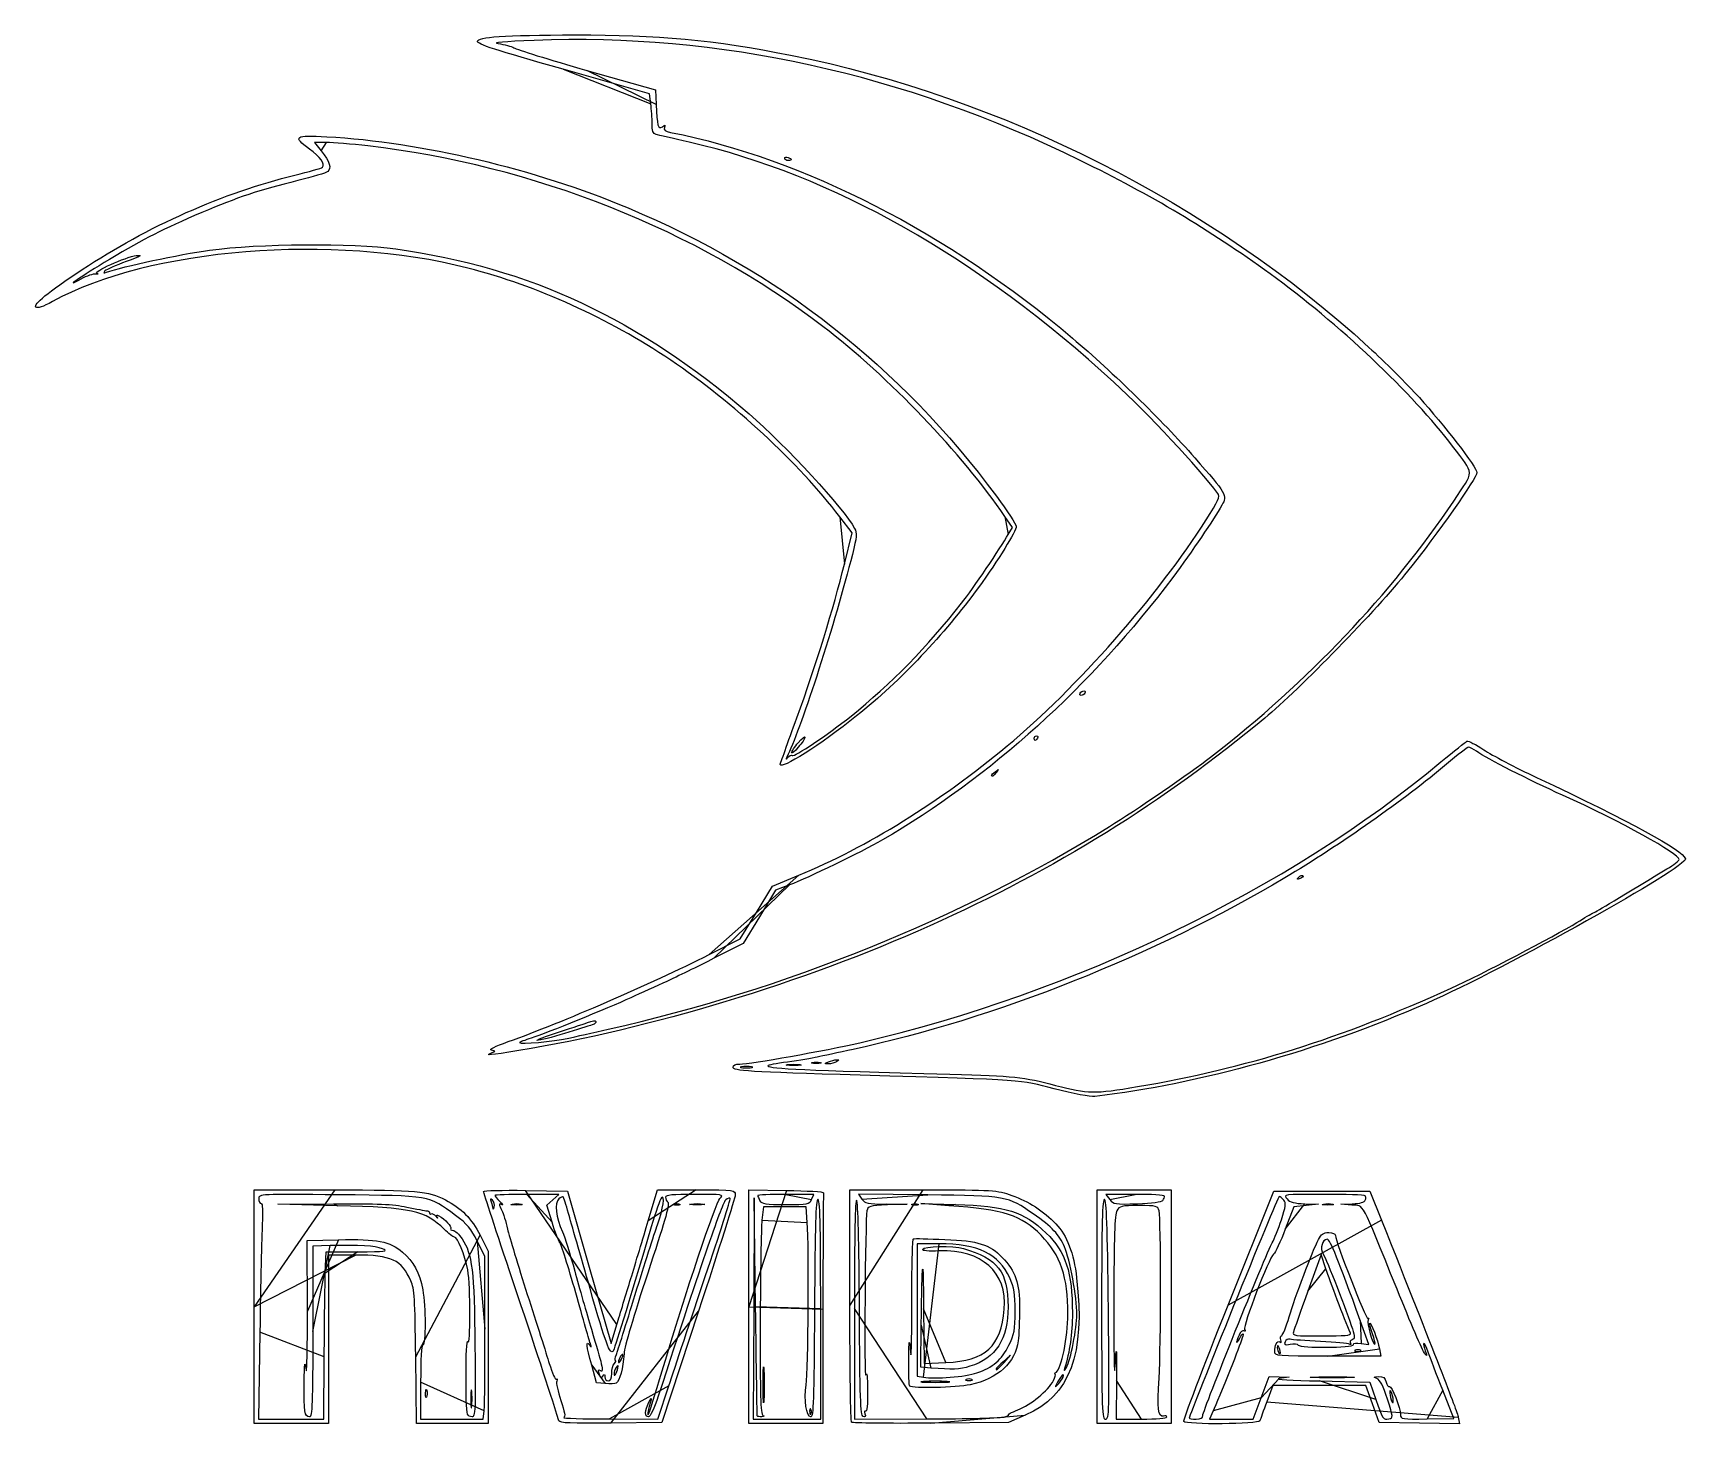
# Model space of a CAD drawing. Extents: x 293 to 1029, y 81 to 701.
import ezdxf

# ---------------------------------------------------------------- set-up
doc = ezdxf.new("R2010")
doc.units = 0
doc.layers.get('0').update_dxf_attribs({"linetype": 'CONTINUOUS'})

msp = doc.modelspace()

# ---------------------------------------------------------------- linework, layer by layer
at = {"color": 7}
for points in [[(567.946544, 669.022352), (567.333264, 673.497072), (528.927904, 684.411952)], [(539.570944, 683.941472), (570.059904, 675.238592), (570.315664, 668.782752)], [(423.725904, 651.817768), (418.391824, 651.826808), (421.342384, 648.076808)], [(627.559904, 644.795456), (627.559904, 644.795456)], [(654.125504, 464.261824), (657.553744, 478.196808), (652.138304, 485.267176)], [(727.047904, 477.4458), (728.836304, 480.56476), (725.529584, 485.4458)], [(759.059904, 406.82684), (759.059904, 406.82684)], [(738.559904, 386.82684), (738.559904, 386.82684)], [(630.641184, 380.32684), (630.641184, 380.32684)], [(630.916944, 379.136456), (630.916944, 379.136488)], [(625.559904, 375.158864), (625.559904, 375.158864)], [(719.559904, 370.2044), (719.559904, 370.2044)], [(593.930464, 290.488896), (607.800944, 297.46128), (614.930464, 309.224136), (622.059904, 320.986984), (633.860704, 325.845896)], [(856.29328, 324.950928), (856.29328, 324.950928)], [(629.666064, 321.51964), (623.517824, 319.208304), (616.288864, 307.341768), (609.059904, 295.475224), (596.059904, 288.863776)], [(525.059904, 255.343264), (525.059904, 255.343264)], [(530.733664, 253.182024), (530.733664, 253.182024)], [(497.059904, 246.762328), (497.059904, 246.762328)], [(612.809904, 240.532568), (612.809904, 240.532568)], [(628.809904, 241.543088), (628.809904, 241.543088)], [(639.809904, 242.516168), (639.809904, 242.516168)], [(647.059904, 242.82684), (647.059904, 242.82684)], [(747.465744, 230.76596), (747.465744, 230.76596)], [(784.559904, 231.76664), (784.559904, 231.76664)], [(391.559904, 133.82684), (391.559904, 185.82684), (427.309904, 185.81492)], [(512.220304, 185.598904), (530.880624, 185.32684), (540.601904, 151.387168), (550.323184, 117.447488), (552.869264, 125.887168)], [(566.820864, 172.07684), (570.893344, 185.82684), (588.226624, 185.82684)], [(611.559904, 133.851056), (611.559904, 185.87524), (628.309904, 185.601056)], [(656.559904, 134.493544), (656.559904, 185.82688), (689.078704, 185.82688)], [(766.559904, 133.82688), (766.559904, 185.82688), (783.059904, 185.82688), (799.559904, 185.82688), (799.559904, 133.82688), (799.559904, 81.826864), (783.059904, 81.826864), (766.559904, 81.826864), (766.559904, 133.82688), (766.559904, 133.82688)], [(824.84728, 134.5174), (845.1792, 185.32688), (866.56504, 185.32688), (887.9508, 185.32688), (893.11904, 172.32688)], [(428.559744, 178.785376), (402.059744, 179.454328), (426.851904, 179.640584)], [(497.506464, 181.183096), (497.506464, 181.183096)], [(506.321584, 179.53404), (506.321584, 179.534096)], [(524.009024, 171.390768), (521.658864, 179.007896), (524.359424, 181.385768), (527.059904, 183.76364), (512.809904, 183.79524)], [(578.309904, 179.489136), (578.309904, 179.489136)], [(585.809904, 179.543136), (585.809904, 179.543136)], [(614.590304, 133.82688), (613.980304, 182.32688), (613.770144, 133.07688), (613.559904, 83.826864), (628.559904, 83.826864), (643.559904, 83.826864), (643.559904, 132.910208), (643.559904, 132.910208)], [(637.584864, 171.32688), (637.059904, 178.32688), (627.559904, 178.32688), (618.059904, 178.32688), (617.418464, 172.32688)], [(639.492864, 181.57688), (640.517024, 183.82688), (628.038464, 183.82688)], [(639.492864, 181.57688), (639.492864, 181.57688)], [(691.199184, 183.603296), (660.338384, 183.981168), (661.887344, 181.769768)], [(672.748064, 179.508504), (682.059904, 179.458584), (673.319584, 179.105304)], [(684.309904, 179.48916), (684.309904, 179.48916)], [(700.559904, 178.802864), (688.059904, 179.706344), (703.559904, 179.285728)], [(783.513184, 183.82688), (770.466544, 183.82688), (772.161744, 181.57688)], [(795.794624, 181.174496), (795.794624, 181.174496)], [(858.96456, 179.66388), (865.0596, 179.500888), (859.58256, 178.91388), (854.10552, 178.32688), (850.28392, 168.32688)], [(867.32152, 179.53408), (867.32152, 179.534136)], [(879.84744, 179.090304), (875.05992, 179.466376), (880.20288, 179.646624)], [(415.171904, 131.82684), (415.069744, 163.32684), (429.064784, 163.642456)], [(491.999424, 165.675032), (495.559904, 158.55808), (495.559904, 120.192432), (495.559904, 81.826808), (479.638144, 81.826808), (463.716304, 81.826808), (463.370784, 111.576792)], [(494.177984, 123.846288), (494.059904, 156.365736), (490.758464, 163.073448)], [(436.599744, 156.826824), (424.559904, 156.826824), (424.559904, 119.326824), (424.559904, 81.826808), (408.059904, 81.826808), (391.559904, 81.826808), (391.559904, 133.826824), (391.559904, 133.82684)], [(425.309904, 161.033168), (417.559904, 160.82684), (417.559904, 122.82684)], [(423.151264, 148.82684), (423.486944, 158.32684), (437.602064, 158.32684)], [(696.244304, 161.82688), (686.559904, 161.82688), (686.559904, 132.393296), (686.559904, 102.95972), (689.309904, 102.47792)], [(868.37776, 150.663016), (866.3076, 157.071048), (860.36184, 140.69896)], [(644.559904, 132.82688), (644.559904, 81.826864), (628.059904, 81.826864), (611.559904, 81.826864), (611.559904, 133.851056), (611.559904, 133.851056)], [(658.559904, 133.026856), (658.559904, 83.82684), (690.809904, 83.92652)], [(689.364064, 132.960568), (689.559904, 108.594264), (699.309904, 109.019896)], [(589.177904, 131.82684), (572.844304, 82.326824), (550.177984, 82.058024)], [(692.559904, 106.55048), (688.059904, 106.913568), (688.322144, 125.620224)], [(771.559904, 132.4936), (771.559904, 132.4936)], [(884.01896, 117.52724), (887.478, 116.965904), (883.64312, 127.6464)], [(394.040304, 122.57684), (393.486224, 83.826824), (408.023104, 83.826824), (422.559904, 83.826824), (422.687744, 111.57684), (422.687744, 111.57684)], [(879.24168, 122.07688), (879.24168, 122.07688)], [(555.529264, 112.32688), (555.529264, 112.32688)], [(725.122784, 109.07688), (728.059904, 112.32688), (724.809904, 109.389784)], [(845.55992, 113.745088), (845.55992, 113.745088)], [(847.83928, 114.866536), (847.83928, 114.866536)], [(892.16576, 115.07688), (892.80992, 111.82688), (869.18488, 111.82688)], [(880.55992, 116.95772), (880.55992, 116.95772)], [(883.80992, 114.48916), (883.80992, 114.48916)], [(547.737104, 99.638544), (543.822944, 100.011816), (541.691424, 107.789616)], [(550.559904, 104.12688), (550.559904, 104.12688)], [(553.474304, 107.32688), (553.474304, 107.32688)], [(692.559904, 106.55048), (692.559904, 106.55048)], [(713.048704, 104.3746), (713.048704, 104.3746)], [(725.122784, 109.07688), (725.122784, 109.07688)], [(751.544624, 103.187656), (751.544624, 103.187656)], [(465.559904, 100.32684), (465.559904, 83.826824), (479.450464, 83.826824), (493.341104, 83.826824), (493.818544, 87.57684)], [(488.283264, 96.07684), (488.283264, 96.07684)], [(549.571664, 83.905784), (571.083424, 83.826584), (575.958224, 98.576568), (575.958224, 98.57684)], [(617.951584, 99.32688), (617.948464, 99.32688)], [(683.226544, 98.493544), (683.226544, 98.493544)], [(699.809904, 100.56412), (699.809904, 100.56412)], [(710.809904, 101.48916), (710.809904, 101.48916)], [(775.156304, 101.075896), (775.059744, 83.824944), (786.309744, 83.824944)], [(839.55992, 93.32688), (843.05992, 102.821376), (847.55992, 102.649416), (852.05992, 102.477464), (847.55992, 101.902168)], [(927.22312, 84.760544), (927.81936, 81.779664), (909.9496, 82.053264), (892.07984, 82.326864), (889.11688, 90.57688), (886.154, 98.82688), (865.44432, 98.82688), (844.7348, 98.82688), (842.06136, 91.57688)], [(863.35736, 102.571528), (863.35736, 102.571624)], [(865.48216, 100.82688), (887.90448, 100.32688), (890.6132, 92.529176)], [(913.43504, 83.891024), (925.31016, 84.033504), (920.35528, 96.6802)], [(467.755024, 95.32684), (467.754864, 95.32684)], [(818.20656, 87.57688), (816.53272, 83.826864), (826.29616, 83.826864), (836.0596, 83.826864), (839.5596, 93.321376), (839.55992, 93.32688)], [(897.98848, 94.255448), (897.98848, 94.255448)], [(486.346384, 86.076824), (486.346544, 86.076824)], [(527.110944, 83.058024), (527.110944, 83.058024)], [(639.243264, 88.014376), (639.243024, 88.014376)], [(657.284464, 82.435664), (657.284464, 82.435664)], [(734.605664, 85.585184), (727.059904, 82.326864), (692.534464, 82.019024)], [(725.559904, 84.82684), (725.559904, 84.826864)], [(797.559744, 84.794544), (797.559904, 84.795504)], [(805.09664, 82.767424), (805.09664, 82.767424)], [(813.55992, 85.504144), (813.55992, 85.504144)]]:
    msp.add_lwpolyline(points, close=True, dxfattribs=at)
for points in [[(490.801344, 696.826832), (491.187024, 698.902752), (501.809184, 699.605872), (534.559904, 699.723552)], [(759.059904, 643.868504), (680.363904, 682.491152), (598.313744, 700.518432), (516.059904, 697.258032)], [(534.559904, 699.723552), (570.771584, 699.853632), (596.306944, 697.453312), (630.059904, 690.746592)], [(528.927904, 684.411952), (499.056944, 692.901312), (490.584544, 695.660192), (490.801344, 696.826832)], [(516.059904, 697.258032), (502.836144, 696.733872), (496.911424, 696.208032), (500.059904, 695.837872)], [(500.059904, 695.837872), (502.809904, 695.514672), (505.964864, 694.663792), (507.070944, 693.947232)], [(507.070944, 693.947232), (508.176944, 693.230592), (522.801984, 688.727952), (539.570944, 683.941472)], [(630.059904, 690.746592), (723.851104, 672.110272), (817.33032, 624.889128), (887.49656, 560.701944)], [(568.559904, 660.254672), (568.559904, 662.615792), (568.283904, 666.561312), (567.946544, 669.022352)], [(570.315664, 668.782752), (570.685664, 659.444192), (571.279744, 657.349392), (573.123984, 658.880032)], [(570.309904, 655.444376), (568.995344, 655.832912), (568.559904, 657.029712), (568.559904, 660.254672)], [(585.059904, 651.971888), (577.909904, 653.59728), (571.272384, 655.159896), (570.309904, 655.444376)], [(573.123984, 658.880032), (574.337344, 659.887072), (574.498224, 659.829632), (574.012224, 658.563232)], [(574.012224, 658.563232), (573.573984, 657.421232), (574.287264, 656.845152), (576.739344, 656.360672)], [(576.739344, 656.360672), (635.934224, 644.66536), (700.687184, 611.525376), (755.548704, 564.84768)], [(416.056784, 648.93648), (408.444064, 654.40348), (409.618384, 655.236424), (423.809904, 654.436)], [(421.902544, 640.85212), (423.292224, 642.105536), (420.833104, 645.506336), (416.056784, 648.93648)], [(421.342384, 648.076808), (425.127584, 643.26588), (426.009344, 640.444736), (424.197744, 638.941216)], [(442.059904, 650.300688), (434.909904, 651.130088), (426.659584, 651.812768), (423.725904, 651.817768)], [(423.809904, 654.436), (466.115664, 652.049864), (516.309664, 640.173), (557.935904, 622.699208)], [(644.559904, 569.961536), (588.256944, 613.002088), (515.805664, 641.74616), (442.059904, 650.300688)], [(774.059904, 545.132528), (713.558464, 600.801896), (648.584144, 637.53108), (585.059904, 651.971888)], [(409.559904, 637.30828), (415.884864, 638.839384), (421.439104, 640.43412), (421.902544, 640.85212)], [(627.559904, 644.795456), (627.559904, 645.328184), (628.234864, 645.505048), (629.059904, 645.188464)], [(629.059904, 643.82684), (628.234864, 643.82684), (627.559904, 644.26272), (627.559904, 644.795456)], [(629.059904, 645.188464), (629.884864, 644.87188), (630.559904, 644.436008), (630.559904, 644.219848)], [(630.559904, 644.219848), (630.559904, 644.003696), (629.884864, 643.82684), (629.059904, 643.82684)], [(843.55992, 593.364456), (815.78464, 613.38364), (791.038384, 628.174024), (759.059904, 643.868504)], [(315.000952, 595.338008), (343.679584, 614.401224), (378.168784, 629.709336), (409.559904, 637.30828)], [(410.925184, 634.869408), (393.889664, 630.700208), (383.927184, 627.389216), (368.221184, 620.676896)], [(424.197744, 638.941216), (423.423744, 638.298848), (417.451104, 636.466528), (410.925184, 634.869408)], [(368.221184, 620.676896), (350.371904, 613.048608), (343.177824, 609.394088), (327.165112, 599.820904)], [(557.935904, 622.699208), (624.814304, 594.625144), (678.879664, 552.294696), (721.751424, 494.439968)], [(486.589984, 595.942864), (426.751264, 611.398384), (344.552064, 604.786984), (301.736872, 581.074856)], [(325.714552, 594.11164), (333.212144, 596.736144), (358.072304, 602.048224), (371.559904, 603.907784)], [(371.559904, 603.907784), (393.410144, 606.920344), (435.161984, 607.219528), (454.559904, 604.50256)], [(454.559904, 604.50256), (513.869824, 596.195304), (562.923104, 573.289968), (611.732864, 531.11088)], [(327.165112, 599.820904), (314.250232, 592.099784), (305.765032, 586.30312), (314.587352, 591.228416)], [(321.605432, 593.583024), (319.504952, 594.260616), (334.296384, 600.980928), (339.059904, 601.513248)], [(334.610944, 598.894576), (329.964072, 597.208456), (325.689032, 595.312208), (325.110952, 594.68068)], [(339.059904, 601.513248), (342.172304, 601.861048), (341.185024, 601.279968), (334.610944, 598.894576)], [(294.388152, 578.598624), (293.127592, 579.859184), (299.500552, 585.034616), (315.000952, 595.338008)], [(314.587352, 591.228416), (317.077432, 592.618576), (320.002392, 593.611496), (321.087352, 593.43492)], [(321.087352, 593.43492), (322.172232, 593.258328), (322.405432, 593.324984), (321.605432, 593.583024)], [(325.110952, 594.68068), (324.345912, 593.844928), (324.510152, 593.690064), (325.714552, 594.11164)], [(576.812944, 554.984416), (548.759664, 573.82828), (517.806464, 587.880088), (486.589984, 595.942864)], [(924.71024, 516.794608), (907.2792, 539.902968), (873.45752, 571.815544), (843.55992, 593.364456)], [(301.736872, 581.074856), (297.416072, 578.681896), (295.088952, 577.897768), (294.388152, 578.598624)], [(725.529584, 485.4458), (706.694464, 513.248296), (673.708144, 547.679296), (644.559904, 569.961536)], [(755.548704, 564.84768), (773.860224, 549.267744), (795.172624, 528.41796), (809.9948, 511.583376)], [(887.49656, 560.701944), (894.33568, 554.44564), (904.43248, 544.37684), (909.934, 538.32684)], [(652.138304, 485.267176), (633.619344, 509.44532), (604.539744, 536.359864), (576.812944, 554.984416)], [(820.33768, 495.731408), (811.50792, 507.368344), (789.065664, 531.3252), (774.059904, 545.132528)], [(909.934, 538.32684), (920.69872, 526.488808), (935.5516, 507.167), (935.55672, 504.99468)], [(611.732864, 531.11088), (628.019504, 517.036784), (654.030704, 488.789688), (658.646944, 480.164208)], [(925.24152, 492.32684), (934.5388, 506.140024), (934.59192, 503.694464), (924.71024, 516.794608)], [(809.9948, 511.583376), (824.0468, 495.623584), (824.53312, 494.77868), (822.10968, 490.535424)], [(935.55672, 504.99468), (935.56472, 502.7206), (917.91416, 477.591976), (904.7112, 461.074216)], [(721.751424, 494.439968), (726.596064, 487.902184), (730.559904, 481.884176), (730.559904, 481.066608)], [(815.05696, 483.897984), (820.45656, 492.414184), (821.34464, 494.404288), (820.33768, 495.731408)], [(822.10968, 490.535424), (818.30664, 483.876488), (808.81888, 469.95396), (800.17632, 458.34996)], [(816.98792, 378.32684), (860.7396, 412.233808), (897.11808, 450.543368), (925.24152, 492.32684)], [(658.646944, 480.164208), (659.798144, 478.013096), (659.663424, 476.434448), (657.651584, 468.501576)], [(730.559904, 481.066608), (730.559904, 478.93972), (722.591264, 466.059256), (713.707744, 453.82684)], [(726.559904, 383.355928), (757.216944, 408.843496), (793.877104, 450.493344), (815.05696, 483.897984)], [(706.220544, 446.82684), (711.237264, 453.2546), (723.587824, 471.411576), (727.047904, 477.4458)], [(657.651584, 468.501576), (650.100704, 438.727968), (635.085184, 392.028376), (629.095504, 379.689616)], [(632.969984, 395.914376), (641.548464, 419.558), (649.244624, 444.422136), (654.125504, 464.261824)], [(800.17632, 458.34996), (764.574064, 410.548168), (718.371184, 368.754168), (671.020704, 341.519008)], [(904.7112, 461.074216), (891.18368, 444.1504), (856.57568, 408.559344), (841.17152, 395.729696)], [(713.707744, 453.82684), (698.420864, 432.777088), (679.407744, 412.729608), (659.523824, 396.695)], [(657.059904, 396.646408), (674.589024, 410.643416), (691.266624, 427.666976), (706.220544, 446.82684)], [(759.441904, 405.82684), (758.891904, 405.82684), (758.719984, 406.27684), (759.059904, 406.82684)], [(759.059904, 406.82684), (759.399824, 407.37684), (760.127904, 407.82684), (760.677904, 407.82684)], [(761.059904, 406.82684), (760.719984, 406.27684), (759.991904, 405.82684), (759.441904, 405.82684)], [(760.677904, 407.82684), (761.227904, 407.82684), (761.399824, 407.37684), (761.059904, 406.82684)], [(659.523824, 396.695), (643.675104, 383.9144), (625.559904, 372.42776), (625.559904, 375.158864)], [(625.559904, 375.158864), (625.559904, 375.34148), (628.894464, 384.681464), (632.969984, 395.914376)], [(630.916944, 379.136488), (631.738304, 378.315104), (646.405344, 388.138744), (657.059904, 396.646408)], [(841.17152, 395.729696), (796.350464, 358.399544), (747.694224, 328.238376), (692.059904, 303.298024)], [(630.641184, 380.32684), (630.641184, 380.87684), (631.972864, 382.88484), (633.600544, 384.789064)], [(633.600544, 384.789064), (635.228224, 386.693288), (636.559904, 387.801288), (636.559904, 387.251288)], [(636.559904, 387.251288), (636.559904, 386.701288), (635.228224, 384.693288), (633.600544, 382.789064)], [(633.860704, 325.845896), (663.998864, 338.25508), (696.754944, 358.576784), (726.559904, 383.355928)], [(738.559904, 386.82684), (738.559904, 387.37684), (739.036464, 387.82684), (739.618944, 387.82684)], [(739.000864, 385.82684), (738.758304, 385.82684), (738.559904, 386.27684), (738.559904, 386.82684)], [(740.059904, 386.82684), (739.719984, 386.27684), (739.243424, 385.82684), (739.000864, 385.82684)], [(739.618944, 387.82684), (740.201344, 387.82684), (740.399824, 387.37684), (740.059904, 386.82684)], [(919.55992, 376.232984), (925.33488, 381.046488), (930.5388, 385.190344), (931.12416, 385.44156)], [(931.12416, 385.44156), (931.7096, 385.69276), (935.08456, 383.966536), (938.62416, 381.605504)], [(629.095504, 379.689616), (628.004944, 377.443016), (627.926864, 376.90252), (628.860384, 378.061264)], [(628.860384, 378.061264), (629.628864, 379.015216), (630.554304, 379.499048), (630.916944, 379.136456)], [(633.600544, 382.789064), (631.972864, 380.88484), (630.641184, 379.77684), (630.641184, 380.32684)], [(661.559904, 251.466888), (756.283664, 273.38072), (851.27632, 319.31816), (919.55992, 376.232984)], [(772.059904, 347.535624), (783.415664, 354.562864), (808.56136, 371.796344), (816.98792, 378.32684)], [(931.87672, 382.82684), (931.39576, 382.82684), (926.9652, 379.410304), (922.03104, 375.234544)], [(935.40552, 380.959568), (933.9456, 381.986568), (932.35768, 382.82684), (931.87672, 382.82684)], [(973.68152, 361.410088), (958.65384, 368.179856), (940.10472, 377.653848), (935.40552, 380.959568)], [(938.62416, 381.605504), (942.16384, 379.24448), (952.70992, 373.718496), (962.05992, 369.32556)], [(719.559904, 370.2044), (719.559904, 370.412048), (720.347424, 371.199544), (721.309904, 371.9544)], [(721.687424, 371.57684), (720.381104, 369.911088), (719.559904, 369.38136), (719.559904, 370.2044)], [(721.309904, 371.9544), (722.895984, 373.198264), (722.931344, 373.162896), (721.687424, 371.57684)], [(922.03104, 375.234544), (903.732, 359.74804), (874.48672, 339.19052), (850.05992, 324.643496)], [(962.05992, 369.32556), (1004.05344, 349.5956), (1027.06312, 337.035448), (1028.29568, 333.169784)], [(1025.55992, 332.774104), (1025.55992, 335.410168), (999.6536, 349.710016), (973.68152, 361.410088)], [(549.059904, 257.340344), (627.240784, 274.745504), (705.741824, 306.496296), (772.059904, 347.535624)], [(671.020704, 341.519008), (661.189984, 335.864536), (638.027024, 324.662776), (629.666064, 321.51964)], [(1028.29568, 333.169784), (1029.41776, 329.65064), (948.39824, 284.394208), (913.05992, 268.800608)], [(1020.09576, 328.621344), (1023.10096, 330.433328), (1025.55992, 332.302064), (1025.55992, 332.774104)], [(850.05992, 324.643496), (792.257344, 290.220048), (720.778864, 261.817904), (658.059904, 248.351816)], [(856.85304, 324.391128), (855.42784, 323.848448), (855.31296, 323.963304), (856.29328, 324.950928)], [(856.29328, 324.950928), (856.9716, 325.634344), (857.77848, 325.9416), (858.0864, 325.633704)], [(858.0864, 325.633704), (858.39424, 325.325816), (857.83928, 324.766656), (856.85304, 324.391128)], [(987.05992, 308.911456), (987.92544, 309.270984), (995.24312, 313.636864), (1020.09576, 328.621344)], [(692.059904, 303.298024), (635.508704, 277.946648), (567.579824, 257.333376), (509.196384, 247.807448)], [(924.10328, 275.582016), (937.63944, 281.740104), (969.6048, 298.449744), (980.05992, 304.832888)], [(980.05992, 304.832888), (983.35992, 306.84764), (986.50992, 308.682984), (987.05992, 308.911456)], [(504.559904, 251.779624), (528.725824, 260.4358), (567.890944, 277.399464), (593.930464, 290.488896)], [(596.059904, 288.863776), (588.909904, 285.22748), (579.459904, 280.61188), (575.059904, 278.606896)], [(575.059904, 278.606896), (570.659904, 276.601904), (563.459904, 273.314008), (559.059904, 271.300448)], [(784.559904, 231.76664), (832.74024, 239.93524), (874.72496, 253.118064), (924.10328, 275.582016)], [(559.059904, 271.300448), (548.632464, 266.528544), (521.516064, 255.538664), (514.809904, 253.366568)], [(913.05992, 268.800608), (865.42904, 247.78276), (812.06992, 232.80544), (765.559904, 227.398976)], [(525.059904, 255.343264), (531.109904, 257.292928), (537.747424, 259.51312), (539.809904, 260.277024)], [(542.309904, 259.391344), (541.622384, 259.186344), (536.784864, 257.65112), (531.559904, 255.979728)], [(539.809904, 260.277024), (541.873904, 261.04148), (543.559904, 261.2384), (543.559904, 260.715008)], [(543.559904, 260.715008), (543.559904, 260.191984), (542.997424, 259.596336), (542.309904, 259.391344)], [(497.059904, 247.967), (495.803104, 248.224488), (498.590224, 249.641296), (504.559904, 251.779624)], [(514.809904, 253.366568), (511.922384, 252.431304), (509.559904, 251.523016), (509.559904, 251.348136)], [(509.559904, 251.348136), (509.559904, 250.516376), (525.129104, 251.864848), (530.733664, 253.182024)], [(518.059904, 252.36964), (515.859904, 252.05548), (519.009904, 253.393608), (525.059904, 255.343264)], [(531.559904, 255.979728), (526.334864, 254.308336), (520.259904, 252.6838), (518.059904, 252.36964)], [(530.733664, 253.182024), (534.213104, 253.999768), (542.459904, 255.871008), (549.059904, 257.340344)], [(607.533024, 241.82684), (612.446224, 241.82684), (644.992064, 247.634008), (661.559904, 251.466888)], [(509.196384, 247.807448), (496.272464, 245.698744), (493.861664, 245.491144), (497.059904, 246.762328)], [(497.059904, 246.762328), (499.059904, 247.557256), (499.059904, 247.557256), (497.059904, 247.967)], [(642.059904, 244.885056), (639.859904, 244.3954), (633.907104, 243.422288), (628.831424, 242.722584)], [(658.059904, 248.351816), (651.459904, 246.93476), (644.259904, 245.37472), (642.059904, 244.885056)], [(647.059904, 242.82684), (648.159904, 243.299528), (649.734864, 243.711008), (650.559904, 243.74124)], [(650.559904, 243.74124), (651.893264, 243.79012), (651.893264, 243.68852), (650.559904, 242.82684)], [(604.559904, 240.425488), (604.559904, 241.313064), (605.649904, 241.82684), (607.533024, 241.82684)], [(661.059904, 236.842536), (611.056944, 238.34352), (604.559904, 238.755528), (604.559904, 240.425488)], [(608.309904, 240.532568), (607.072384, 240.294216), (608.084864, 240.0992), (610.559904, 240.0992)], [(612.809904, 240.532568), (611.572384, 240.770928), (609.547424, 240.770928), (608.309904, 240.532568)], [(610.559904, 240.0992), (613.034864, 240.0992), (614.047424, 240.294216), (612.809904, 240.532568)], [(628.831424, 242.722584), (623.755824, 242.022888), (619.803584, 241.24984), (620.048704, 241.004704)], [(620.048704, 241.004704), (621.318704, 239.734728), (635.818624, 239.07168), (701.059904, 237.300248)], [(631.559904, 241.126496), (628.534864, 241.126496), (627.297424, 241.313968), (628.809904, 241.543088)], [(628.809904, 241.543088), (630.322384, 241.772216), (632.797424, 241.772216), (634.309904, 241.543088)], [(634.309904, 241.543088), (635.822384, 241.313968), (634.584864, 241.126496), (631.559904, 241.126496)], [(641.559904, 242.05884), (639.634864, 242.05884), (638.847424, 242.26464), (639.809904, 242.516168)], [(639.809904, 242.516168), (640.772384, 242.767688), (642.347424, 242.767688), (643.309904, 242.516168)], [(643.309904, 242.516168), (644.272384, 242.26464), (643.484864, 242.05884), (641.559904, 242.05884)], [(647.059904, 241.91244), (645.059904, 241.96748), (645.059904, 241.96748), (647.059904, 242.82684)], [(650.559904, 242.82684), (649.734864, 242.29368), (648.159904, 241.8822), (647.059904, 241.91244)], [(747.465744, 230.76596), (731.257264, 234.957208), (736.760864, 234.57016), (661.059904, 236.842536)], [(701.059904, 237.300248), (729.808624, 236.519656), (733.609424, 236.118824), (748.059904, 232.34356)], [(765.559904, 227.398976), (763.508704, 227.160544), (756.018704, 228.554288), (747.465744, 230.76596)], [(748.059904, 232.34356), (762.643664, 228.533464), (765.247184, 228.49232), (784.559904, 231.76664)], [(427.309904, 185.81492), (464.391024, 185.8026), (468.564544, 185.424928), (476.559904, 181.35804)], [(506.446384, 145.82684), (499.338464, 167.00184), (493.531184, 184.674264), (493.541344, 185.098904)], [(493.541344, 185.098904), (493.551744, 185.523536), (501.957104, 185.748536), (512.220304, 185.598904)], [(570.963264, 170.32688), (573.480224, 177.2242), (574.465424, 184.178768), (572.656144, 182.27688)], [(588.226624, 185.82684), (605.542384, 185.82684), (605.559904, 185.82524), (605.535744, 183.57684)], [(628.309904, 185.601056), (637.522384, 185.450256), (644.947424, 184.989376), (644.809904, 184.57688)], [(644.809904, 184.57688), (644.672384, 184.164376), (644.559904, 160.87688), (644.559904, 132.82688)], [(689.078704, 185.82688), (721.053584, 185.82688), (721.715264, 185.78568), (728.641744, 183.365744)], [(429.309904, 183.622736), (393.726224, 183.960888), (393.559904, 183.952848), (393.559904, 181.894656)], [(393.559904, 181.894656), (393.559904, 180.75736), (394.018944, 179.82684), (394.580064, 179.82684)], [(394.580064, 179.82684), (395.236384, 179.82684), (395.420864, 176.52752), (395.097264, 170.57684)], [(426.851904, 179.640584), (446.502704, 179.788208), (453.242464, 179.488776), (459.351904, 178.19668)], [(476.010544, 168.30936), (467.784464, 176.535456), (461.341744, 177.957856), (428.559744, 178.785376)], [(481.107424, 174.480816), (469.075824, 183.385944), (469.920784, 183.236808), (429.309904, 183.622736)], [(459.351904, 178.19668), (463.591184, 177.300088), (467.622224, 176.550088), (468.309744, 176.530008)], [(476.559904, 181.35804), (483.610624, 177.771632), (488.362544, 172.9448), (491.999424, 165.675032)], [(497.506464, 181.183096), (496.543664, 182.070544), (496.410544, 181.91636), (496.912704, 180.495088)], [(496.912704, 180.495088), (497.268704, 179.487608), (497.612064, 178.137608), (497.675904, 177.495088)], [(498.269664, 178.183096), (498.532464, 179.204016), (498.188944, 180.554016), (497.506464, 181.183096)], [(497.675904, 177.495088), (497.739904, 176.852576), (498.006864, 177.162176), (498.269664, 178.183096)], [(512.809904, 183.79524), (504.972384, 183.8126), (498.559904, 183.619368), (498.559904, 183.3658)], [(498.559904, 183.3658), (498.559904, 183.112216), (499.572384, 181.92104), (500.809904, 180.718728)], [(501.809904, 179.238784), (500.260304, 180.114128), (500.224464, 179.322088), (501.689904, 176.583864)], [(500.809904, 180.718728), (502.047424, 179.516416), (502.497424, 178.85044), (501.809904, 179.238784)], [(508.059904, 179.07896), (505.859904, 179.09008), (505.077664, 179.294848), (506.321584, 179.53404)], [(506.321584, 179.534096), (507.565504, 179.773288), (509.365504, 179.764208), (510.321584, 179.513856)], [(510.321584, 179.513856), (511.277664, 179.263568), (510.259984, 179.067856), (508.059904, 179.07896)], [(526.999424, 181.77668), (525.021184, 180.134888), (525.765824, 173.48976), (528.636144, 167.171216)], [(528.971264, 182.719376), (528.771584, 182.935256), (527.884304, 182.51104), (526.999424, 181.77668)], [(531.346464, 175.32688), (530.239744, 179.17688), (529.170864, 182.503504), (528.971264, 182.719376)], [(575.636464, 180.150248), (576.405264, 179.381456), (573.818784, 170.395176), (566.589904, 148.719368)], [(572.656144, 182.27688), (572.159104, 181.754376), (570.146544, 175.92688), (568.183824, 169.32688)], [(601.318944, 181.403296), (599.812544, 180.29252), (591.257664, 155.40856), (571.296944, 94.07684)], [(573.048144, 105.32684), (583.482064, 140.22356), (596.831344, 180.09832), (598.708784, 181.975688)], [(587.559904, 183.82684), (577.559904, 183.82684), (574.559904, 183.52684), (574.559904, 182.52684)], [(574.559904, 182.52684), (574.559904, 181.81184), (575.044384, 180.742368), (575.636464, 180.150248)], [(579.559904, 178.984744), (578.184864, 178.984744), (577.622384, 179.211728), (578.309904, 179.489136)], [(578.309904, 179.489136), (578.997424, 179.766544), (580.122384, 179.766544), (580.809904, 179.489136)], [(580.809904, 179.489136), (581.497424, 179.211728), (580.934864, 178.984744), (579.559904, 178.984744)], [(588.559904, 179.126544), (585.534864, 179.126544), (584.297424, 179.314016), (585.809904, 179.543136)], [(585.809904, 179.543136), (587.322384, 179.772264), (589.797424, 179.772264), (591.309904, 179.543136)], [(598.708784, 181.975688), (600.510304, 183.777216), (600.211424, 183.82684), (587.559904, 183.82684)], [(591.309904, 179.543136), (592.822384, 179.314016), (591.584864, 179.126544), (588.559904, 179.126544)], [(605.535744, 183.57684), (605.522144, 182.339336), (598.161424, 159.05184), (589.177904, 131.82684)], [(592.216144, 147.267584), (598.476944, 165.935), (603.477984, 181.541048), (603.329664, 181.947696)], [(603.329664, 181.947696), (603.181264, 182.354344), (602.276464, 182.109368), (601.318944, 181.403296)], [(628.038464, 183.82688), (621.175264, 183.82688), (615.559904, 183.572296), (615.559904, 183.261136)], [(615.559904, 183.261136), (615.559904, 182.949976), (615.966464, 181.93748), (616.463344, 181.011136)], [(616.463344, 181.011136), (617.222624, 179.595624), (619.050304, 179.32688), (627.917744, 179.32688)], [(627.917744, 179.32688), (637.889424, 179.32688), (638.524944, 179.450416), (639.492864, 181.57688)], [(642.309904, 181.57704), (641.337824, 181.25312), (641.002144, 170.451824), (640.800304, 132.993696)], [(643.559904, 132.910208), (643.559904, 171.732344), (643.298544, 181.906464), (642.309904, 181.57704)], [(659.549984, 181.236736), (658.896544, 181.890216), (658.559904, 165.498072), (658.559904, 133.026856)], [(660.799984, 132.869912), (660.637744, 162.445152), (660.168064, 180.618672), (659.549984, 181.236736)], [(661.887344, 181.769768), (663.292064, 179.764216), (664.303104, 179.55372), (672.748064, 179.508504)], [(673.319584, 179.105304), (665.236784, 178.778592), (664.545504, 178.58556), (664.130784, 176.539416)], [(685.559904, 178.984768), (684.184864, 178.984768), (683.622384, 179.211744), (684.309904, 179.48916)], [(684.309904, 179.48916), (684.997424, 179.766568), (686.122384, 179.766568), (686.809904, 179.48916)], [(686.809904, 179.48916), (687.497424, 179.211744), (686.934864, 178.984768), (685.559904, 178.984768)], [(738.059904, 175.186928), (726.900464, 183.01784), (726.014304, 183.177), (691.199184, 183.603296)], [(741.623504, 165.654864), (733.068864, 174.475296), (725.090624, 177.029816), (700.559904, 178.802864)], [(703.559904, 179.285728), (726.157664, 178.672496), (733.752384, 176.285208), (743.891504, 166.60796)], [(728.641744, 183.365744), (735.932144, 180.818624), (742.726464, 176.416816), (748.257984, 170.656944)], [(769.809904, 181.577288), (768.821184, 181.90652), (768.559904, 171.732216), (768.559904, 132.910208)], [(771.559904, 132.4936), (771.172704, 170.179136), (770.777824, 181.25496), (769.809904, 181.577288)], [(772.161744, 181.57688), (773.765504, 179.448248), (774.428864, 179.345624), (784.458464, 179.674496)], [(785.075984, 178.82688), (777.364864, 178.82688), (776.518384, 178.63116), (775.345024, 176.57688)], [(796.544624, 183.07688), (796.552624, 183.489376), (790.688864, 183.82688), (783.513184, 183.82688)], [(784.458464, 179.674496), (791.009264, 179.889296), (795.340624, 180.462424), (795.794624, 181.174496)], [(794.113744, 176.468064), (793.550144, 178.71356), (793.115984, 178.82688), (785.075984, 178.82688)], [(795.794624, 181.174496), (796.198704, 181.808304), (796.536144, 182.664376), (796.544624, 183.07688)], [(847.53856, 182.82688), (846.89768, 182.82688), (807.55992, 85.904864), (807.55992, 84.325904)], [(849.60288, 181.275104), (848.89456, 182.128584), (847.9656, 182.82688), (847.53856, 182.82688)], [(848.5368, 172.525104), (850.48336, 178.477656), (850.66784, 179.991888), (849.60288, 181.275104)], [(867.23792, 183.82688), (849.31296, 183.82688), (849.256, 183.81968), (851.0596, 181.82688)], [(851.0596, 181.82688), (852.4516, 180.288744), (854.27712, 179.78924), (858.96456, 179.66388)], [(869.05992, 179.079), (866.85992, 179.09012), (866.07768, 179.294888), (867.32152, 179.53408)], [(885.824, 183.229104), (885.49528, 183.557888), (877.13152, 183.82688), (867.23792, 183.82688)], [(867.32152, 179.534136), (868.56544, 179.773328), (870.36544, 179.764248), (871.32152, 179.513896)], [(871.32152, 179.513896), (872.27768, 179.263608), (871.25992, 179.067896), (869.05992, 179.079)], [(900.01352, 141.587648), (883.6092, 182.164304), (885.50096, 178.646208), (879.84744, 179.090304)], [(880.20288, 179.646624), (883.55984, 179.76428), (885.5328, 180.313848), (885.884, 181.229104)], [(885.884, 181.229104), (886.17992, 182.000336), (886.15312, 182.900336), (885.824, 183.229104)], [(395.097264, 170.57684), (394.820624, 165.489336), (394.345024, 143.889336), (394.040304, 122.57684)], [(468.309744, 176.530008), (468.997264, 176.509928), (469.559744, 176.043504), (469.559744, 175.493504)], [(469.559744, 175.493504), (469.559744, 174.943504), (469.852784, 174.786504), (470.210864, 175.144624)], [(470.210864, 175.144624), (470.568944, 175.502744), (471.502384, 175.015248), (472.285024, 174.061296)], [(472.285024, 174.061296), (473.067664, 173.107344), (473.380144, 172.958864), (472.979424, 173.731344)], [(472.979424, 173.731344), (472.455024, 174.742096), (472.644464, 174.910656), (473.655264, 174.332576)], [(473.655264, 174.332576), (476.466704, 172.724616), (479.485104, 169.515136), (478.969904, 168.68148)], [(490.758464, 163.073448), (488.068384, 168.53912), (486.281344, 170.651376), (481.107424, 174.480816)], [(501.689904, 176.583864), (502.311424, 175.42256), (503.453424, 171.73964), (504.227744, 168.399616)], [(527.465904, 162.440064), (526.857184, 163.173528), (525.301584, 167.201336), (524.009024, 171.390768)], [(540.961104, 141.875008), (536.779744, 156.423536), (532.453104, 171.47688), (531.346464, 175.32688)], [(559.081824, 146.32684), (561.098464, 152.92684), (564.580944, 164.514336), (566.820864, 172.07684)], [(561.063664, 139.32688), (565.103504, 152.52688), (569.558384, 166.47688), (570.963264, 170.32688)], [(617.418464, 172.32688), (617.065664, 169.02688), (616.728144, 148.25188), (616.668464, 126.160208)], [(637.113424, 99.132496), (638.019344, 105.034224), (638.382704, 160.686928), (637.584864, 171.32688)], [(664.130784, 176.539416), (663.355984, 172.716192), (662.821344, 100.17164), (663.591264, 103.326816)], [(752.056784, 160.421776), (749.524944, 166.155736), (746.733584, 169.100344), (738.059904, 175.186928)], [(748.257984, 170.656944), (753.094784, 165.620416), (756.139824, 157.650208), (757.427344, 146.65644)], [(775.345024, 176.57688), (774.362784, 174.857224), (774.039824, 165.134088), (773.975104, 135.32688)], [(794.124944, 102.065896), (795.013104, 116.093784), (795.004624, 172.91876), (794.113744, 176.468064)], [(844.47232, 162.32688), (845.41312, 163.97688), (847.24216, 168.566088), (848.5368, 172.525104)], [(893.11904, 172.32688), (916.80416, 112.750496), (926.71424, 87.305048), (927.22312, 84.760544)], [(429.064784, 163.642456), (446.263264, 164.03032), (451.891024, 162.947216), (457.464144, 158.176824)], [(480.561904, 164.82684), (479.974064, 164.82684), (477.925904, 166.393968), (476.010544, 168.30936)], [(478.969904, 168.68148), (478.679424, 168.211424), (479.136864, 167.82684), (479.986544, 167.82684)], [(479.986544, 167.82684), (480.836224, 167.82684), (482.645264, 166.139336), (484.006624, 164.07684)], [(486.497584, 150.205296), (485.238784, 157.014896), (482.067504, 164.82684), (480.561904, 164.82684)], [(484.006624, 164.07684), (488.544704, 157.201656), (489.406464, 149.99548), (489.746464, 116.07632)], [(504.227744, 168.399616), (505.001984, 165.059584), (508.957504, 151.97684), (513.017744, 139.32684)], [(534.568624, 140.042488), (531.270864, 151.627688), (528.074624, 161.7066), (527.465904, 162.440064)], [(528.636144, 167.171216), (529.674464, 164.8856), (532.143744, 157.037224), (534.123424, 149.730376)], [(568.183824, 169.32688), (557.422224, 133.13876), (551.727584, 114.661216), (551.161904, 114.095544)], [(684.112624, 135.077), (684.083824, 150.889568), (684.390304, 163.939568), (684.794144, 164.077)], [(684.794144, 164.077), (685.197904, 164.214424), (691.497904, 164.0786), (698.794144, 163.776464)], [(698.794144, 163.776464), (713.724384, 163.157008), (718.652384, 161.614144), (724.315264, 155.786424)], [(753.552064, 130.440384), (753.566464, 147.286824), (750.415104, 156.590168), (741.623504, 165.654864)], [(743.891504, 166.60796), (752.595504, 158.300488), (755.570224, 149.218184), (755.545104, 131.027656)], [(813.55992, 85.504144), (813.55992, 87.415368), (841.85944, 157.744616), (844.47232, 162.32688)], [(850.28392, 168.32688), (848.182, 162.82688), (845.84024, 157.850008), (845.08, 157.267168)], [(852.01952, 129.345536), (854.5228, 137.855896), (862.37224, 158.629528), (865.01752, 163.744936)], [(865.01752, 163.744936), (866.25584, 166.13952), (867.27464, 166.82688), (869.5856, 166.82688)], [(868.88448, 163.82688), (866.74344, 163.82688), (865.61632, 159.677744), (867.12016, 157.332056)], [(883.64312, 127.6464), (873.87216, 154.85956), (870.21424, 163.82688), (868.88448, 163.82688)], [(869.5856, 166.82688), (871.28888, 166.82688), (872.56752, 166.292696), (872.57776, 165.57688)], [(872.57776, 165.57688), (872.61696, 162.828864), (886.29456, 127.88964), (887.05968, 128.582968)], [(448.547824, 159.616696), (445.237824, 160.963856), (438.388464, 161.381344), (425.309904, 161.033168)], [(461.254464, 145.290192), (457.044064, 154.71368), (452.528144, 156.826824), (436.599744, 156.826824)], [(437.602064, 158.32684), (450.098144, 158.32684), (451.353664, 158.474784), (448.547824, 159.616696)], [(457.464144, 158.176824), (462.520304, 153.848896), (465.025104, 149.17152), (466.468864, 141.361456)], [(688.322144, 125.620224), (688.749584, 156.1072), (689.155024, 158.963664), (689.364064, 132.960568)], [(696.334944, 158.64604), (691.455344, 158.445864), (688.678544, 158.69972), (688.887024, 159.32688)], [(688.887024, 159.32688), (689.380544, 160.81216), (702.450464, 161.134224), (707.059904, 159.774696)], [(727.664304, 146.620376), (722.807184, 157.386616), (713.632624, 161.82688), (696.244304, 161.82688)], [(725.255264, 132.732816), (726.631024, 149.143304), (715.163504, 159.41844), (696.334944, 158.64604)], [(707.059904, 159.774696), (722.407584, 155.248), (726.902144, 149.380624), (726.936704, 133.82688)], [(724.315264, 155.786424), (730.353184, 149.572616), (732.065184, 144.580888), (732.017904, 133.32688)], [(757.559904, 130.397296), (757.559904, 137.89124), (754.405104, 155.103344), (752.056784, 160.421776)], [(845.08, 157.267168), (843.0772, 155.731624), (831.26784, 125.107976), (832.13656, 123.7024)], [(867.12016, 157.332056), (868.5124, 155.1604), (877.95192, 131.0264), (880.14464, 124.032288)], [(422.687744, 111.57684), (422.758144, 126.839336), (422.966624, 143.60184), (423.151264, 148.82684)], [(486.507984, 118.32684), (487.827024, 115.432048), (487.818144, 143.06252), (486.497584, 150.205296)], [(534.123424, 149.730376), (536.103184, 142.423528), (539.441664, 130.793576), (541.542304, 123.88604)], [(566.589904, 148.719368), (560.239184, 129.67668), (556.318704, 116.30836), (556.069424, 112.84596)], [(575.958224, 98.57684), (578.639264, 106.689336), (585.955424, 128.600176), (592.216144, 147.267584)], [(879.24168, 122.07688), (876.52488, 128.457744), (870.0324, 145.54152), (868.37776, 150.663016)], [(463.370784, 111.576792), (463.070944, 137.394568), (462.791184, 141.850648), (461.254464, 145.290192)], [(466.468864, 141.361456), (467.850784, 133.886016), (467.914064, 116.82684), (466.559904, 116.82684)], [(527.110944, 83.058024), (522.324144, 98.2194), (517.078864, 114.15196), (506.446384, 145.82684)], [(541.156544, 117.152656), (540.830944, 118.156856), (537.866304, 128.45728), (534.568624, 140.042488)], [(551.161904, 114.095544), (549.694704, 112.62836), (548.186144, 116.73664), (540.961104, 141.875008)], [(552.869264, 125.887168), (554.269584, 130.528984), (557.065264, 139.72684), (559.081824, 146.32684)], [(730.056224, 131.82688), (730.056224, 139.692), (729.641504, 142.237848), (727.664304, 146.620376)], [(757.427344, 146.65644), (761.399344, 112.741096), (754.454224, 94.155864), (734.605664, 85.585184)], [(860.36184, 140.69896), (857.09176, 131.69432), (854.17104, 123.539376), (853.87144, 122.57688)], [(912.1976, 113.087648), (911.44192, 114.05608), (905.95912, 126.88108), (900.01352, 141.587648)], [(513.017744, 139.32684), (517.077984, 126.67684), (521.482384, 112.835696), (522.805264, 108.56876)], [(552.663904, 112.57688), (553.243904, 114.089376), (557.023824, 126.12688), (561.063664, 139.32688)], [(615.380144, 85.076864), (615.281184, 85.214384), (614.925824, 107.15188), (614.590304, 133.82688)], [(640.800304, 132.993696), (640.579504, 92.028208), (640.327024, 84.826864), (639.111584, 84.826864)], [(657.284464, 82.435664), (656.885904, 82.834144), (656.559904, 106.260208), (656.559904, 134.493544)], [(662.469264, 85.02356), (661.288144, 85.41708), (661.017824, 93.166264), (660.799984, 132.869912)], [(683.539184, 113.32688), (683.883584, 109.47688), (684.141584, 119.264424), (684.112624, 135.077)], [(699.309904, 109.019896), (716.841984, 109.785256), (723.869904, 116.208496), (725.255264, 132.732816)], [(726.936704, 133.82688), (726.968704, 119.395144), (721.480864, 110.830048), (709.963344, 107.336048)], [(732.017904, 133.32688), (731.994704, 127.82688), (731.740784, 121.225144), (731.453424, 118.656376)], [(768.559904, 132.910208), (768.559904, 86.830976), (768.667024, 83.826864), (770.309904, 83.826544)], [(773.975104, 135.32688), (773.925504, 112.330528), (774.169824, 100.840728), (774.571504, 107.32688)], [(805.09664, 82.767424), (804.77696, 83.284704), (813.66472, 106.572184), (824.84728, 134.5174)], [(414.579984, 105.82684), (414.961664, 102.80184), (415.228064, 114.50184), (415.171904, 131.82684)], [(616.668464, 126.160208), (616.583904, 94.880376), (616.836464, 85.881984), (617.809904, 85.489184)], [(727.285184, 116.676728), (729.728144, 121.651376), (730.059424, 123.462648), (730.056224, 131.82688)], [(748.417824, 104.717896), (750.675344, 106.148328), (753.543584, 120.518024), (753.552064, 130.440384)], [(755.545104, 131.027656), (755.532304, 121.75408), (754.402944, 113.741624), (752.063584, 106.32688)], [(752.917744, 106.866056), (754.712304, 109.934336), (757.559904, 124.368768), (757.559904, 130.397296)], [(770.309904, 83.826544), (771.959424, 83.826224), (772.031184, 86.619744), (771.559904, 132.4936)], [(848.67208, 121.030928), (849.222, 121.214224), (850.72832, 124.9558), (852.01952, 129.345536)], [(887.14736, 128.054408), (886.4372, 126.821928), (889.3492, 116.282848), (890.17248, 117.106104)], [(887.05968, 128.582968), (887.51112, 128.99212), (887.55056, 128.754264), (887.14736, 128.054408)], [(889.05992, 121.82688), (888.2232, 124.198464), (887.70344, 126.303696), (887.90488, 126.50516)], [(887.90488, 126.50516), (888.40984, 127.01012), (891.37888, 119.046648), (892.16576, 115.07688)], [(417.559904, 122.82684), (417.559904, 91.012856), (417.333104, 84.826824), (416.166864, 84.826824)], [(486.346544, 86.076824), (485.443824, 88.717528), (485.601984, 120.315144), (486.507984, 118.32684)], [(493.818544, 87.57684), (494.081184, 89.639336), (494.242864, 105.960584), (494.177984, 123.846288)], [(541.691424, 107.789616), (539.267184, 116.635496), (538.979984, 119.175608), (540.669584, 116.82684)], [(541.542304, 123.88604), (546.277184, 108.316328), (547.157904, 104.339248), (545.666864, 105.260784)], [(682.736464, 109.743544), (682.906224, 119.918776), (682.937184, 120.05696), (683.539184, 113.32688)], [(731.453424, 118.656376), (730.385104, 109.107168), (722.272784, 101.687144), (710.113984, 99.13788)], [(830.0596, 119.82688), (832.99776, 124.966624), (831.38144, 119.721456), (825.71992, 105.744104)], [(829.70584, 121.248464), (828.10688, 117.739104), (828.33712, 116.813744), (830.0596, 119.82688)], [(831.86032, 123.141008), (831.30576, 123.483744), (830.33624, 122.632096), (829.70584, 121.248464)], [(832.13656, 123.7024), (832.5588, 123.019088), (832.442, 122.781536), (831.86032, 123.141008)], [(845.55992, 113.745088), (845.55992, 116.739896), (846.66368, 118.880768), (847.83464, 118.157088)], [(847.83464, 118.157088), (848.494, 117.7496), (848.66592, 118.108208), (848.286, 119.098224)], [(848.286, 119.098224), (847.94848, 119.97792), (848.12216, 120.84764), (848.67208, 121.030928)], [(850.1604, 118.228088), (849.62856, 116.84228), (850.01368, 116.667624), (852.5032, 117.165528)], [(852.42832, 119.399624), (851.49352, 119.678576), (850.52504, 119.17828), (850.1604, 118.228088)], [(865.93072, 118.354184), (859.40176, 118.661416), (853.32568, 119.131864), (852.42832, 119.399624)], [(853.87144, 122.57688), (853.37152, 120.970976), (854.41552, 120.82688), (866.55024, 120.82688)], [(878.8352, 117.156728), (878.26664, 117.508104), (872.4596, 118.04696), (865.93072, 118.354184)], [(866.55024, 120.82688), (876.74632, 120.82688), (879.652, 121.113064), (879.24168, 122.07688)], [(880.0312, 119.177504), (879.22832, 118.8694), (878.86336, 118.144928), (879.22016, 117.567584)], [(880.14464, 124.032288), (881.30496, 120.33136), (881.28928, 119.660256), (880.0312, 119.177504)], [(880.55992, 116.95772), (880.55992, 117.68908), (881.78184, 117.890264), (884.01896, 117.52724)], [(890.17248, 117.106104), (890.39736, 117.330936), (889.89664, 119.455288), (889.05992, 121.82688)], [(466.559904, 116.82684), (465.933664, 116.82684), (465.559904, 110.660168), (465.559904, 100.32684)], [(489.746464, 116.07632), (490.031664, 87.628528), (489.912384, 84.825864), (488.416704, 84.826344)], [(540.669584, 116.82684), (541.567904, 115.578016), (541.649424, 115.632576), (541.156544, 117.152656)], [(552.284624, 109.82688), (551.913264, 109.82688), (552.083904, 111.064376), (552.663904, 112.57688)], [(556.069424, 112.84596), (555.619664, 106.599344), (554.069504, 100.759848), (552.623824, 99.866368)], [(554.559904, 111.82688), (554.026704, 111.00188), (553.590544, 109.87688), (553.590544, 109.32688)], [(555.529264, 112.32688), (555.529264, 112.87688), (555.093024, 112.65188), (554.559904, 111.82688)], [(554.559904, 109.82688), (555.093024, 110.65188), (555.529264, 111.77688), (555.529264, 112.32688)], [(713.048704, 104.3746), (720.129264, 106.778504), (724.116224, 110.223776), (727.285184, 116.676728)], [(774.571504, 107.32688), (775.189424, 117.304464), (775.243744, 116.723464), (775.156304, 101.075896)], [(869.18488, 111.82688), (846.56232, 111.82688), (845.55992, 111.908264), (845.55992, 113.745088)], [(846.80936, 116.409664), (846.2684, 115.86868), (847.224, 112.82688), (847.93488, 112.82688)], [(847.83928, 114.866536), (847.54592, 115.98836), (847.08248, 116.682768), (846.80936, 116.409664)], [(847.93488, 112.82688), (848.17568, 112.82688), (848.13264, 113.744728), (847.83928, 114.866536)], [(852.5032, 117.165528), (854.14176, 117.49324), (855.75136, 117.326104), (856.08016, 116.794128)], [(856.08016, 116.794128), (856.95912, 115.371984), (880.55992, 115.529704), (880.55992, 116.95772)], [(879.22016, 117.567584), (879.57696, 116.99024), (879.40376, 116.805344), (878.8352, 117.156728)], [(881.30992, 114.48916), (880.6224, 114.211744), (881.18488, 113.984768), (882.55992, 113.984768)], [(883.80992, 114.48916), (883.1224, 114.766568), (881.99736, 114.766568), (881.30992, 114.48916)], [(882.55992, 113.984768), (883.93488, 113.984768), (884.49736, 114.211744), (883.80992, 114.48916)], [(911.91944, 117.519768), (911.69088, 117.29124), (911.96904, 115.804344), (912.53776, 114.215568)], [(913.86768, 113.63108), (913.02472, 115.998384), (912.148, 117.748296), (911.91944, 117.519768)], [(912.53776, 114.215568), (913.44528, 111.6798), (913.40368, 111.542), (912.1976, 113.087648)], [(920.35528, 96.6802), (917.63008, 103.635864), (914.71064, 111.263768), (913.86768, 113.63108)], [(413.722864, 99.658624), (413.855344, 109.14084), (414.015904, 110.29644), (414.579984, 105.82684)], [(522.805264, 108.56876), (524.128064, 104.301816), (525.537824, 101.138096), (525.937984, 101.53828)], [(545.666864, 105.260784), (544.395904, 106.046264), (544.302704, 105.660648), (545.199104, 103.324816)], [(545.199104, 103.324816), (545.708944, 101.996128), (546.009264, 101.929008), (546.683744, 102.993024)], [(546.683744, 102.993024), (547.331264, 104.01452), (547.532864, 103.917056), (547.544624, 102.57688)], [(549.059904, 100.82688), (550.090224, 100.82688), (550.559904, 101.860208), (550.559904, 104.12688)], [(550.559904, 104.12688), (550.559904, 105.94188), (551.099904, 107.96688), (551.759904, 108.62688)], [(552.559904, 106.82688), (552.026704, 106.00188), (551.615264, 104.65188), (551.645504, 103.82688)], [(551.645504, 103.82688), (551.703104, 102.243024), (553.370144, 105.432656), (553.474304, 107.32688)], [(551.759904, 108.62688), (552.419904, 109.28688), (552.656064, 109.82688), (552.284624, 109.82688)], [(553.474304, 107.32688), (553.504704, 107.87688), (553.093024, 107.65188), (552.559904, 106.82688)], [(553.590544, 109.32688), (553.590544, 108.77688), (554.026704, 109.00188), (554.559904, 109.82688)], [(566.822864, 85.826824), (567.122224, 86.101864), (569.923584, 94.87684), (573.048144, 105.32684)], [(617.948464, 99.32688), (617.948464, 106.47688), (618.109504, 109.270664), (618.302384, 105.535288)], [(618.302384, 105.535288), (618.495344, 101.79992), (618.493904, 95.94992), (618.302384, 92.535288)], [(663.591264, 103.326816), (664.071264, 105.293952), (664.363984, 102.949712), (664.441584, 96.517792)], [(683.226544, 98.493544), (682.859904, 98.860208), (682.639344, 103.922704), (682.736464, 109.743544)], [(689.309904, 102.47792), (694.384624, 101.588824), (708.062224, 102.68164), (713.048704, 104.3746)], [(709.963344, 107.336048), (705.239664, 105.903056), (702.253824, 105.768288), (692.559904, 106.55048)], [(724.809904, 109.389784), (721.780464, 106.652008), (721.100224, 105.82688), (721.872784, 105.82688)], [(721.872784, 105.82688), (722.044944, 105.82688), (723.507424, 107.289376), (725.122784, 109.07688)], [(747.119104, 100.941376), (747.939824, 102.528408), (748.262224, 103.833768), (747.835584, 103.842184)], [(747.835584, 103.842184), (747.408944, 103.850184), (747.670944, 104.24468), (748.417824, 104.717896)], [(751.544624, 103.187656), (751.528624, 104.38104), (750.205024, 102.719144), (748.469984, 99.32688)], [(749.503424, 99.687656), (750.634464, 100.986096), (751.553024, 102.561096), (751.544624, 103.187656)], [(752.063584, 106.32688), (751.650704, 105.018184), (751.945904, 105.20456), (752.917744, 106.866056)], [(825.71992, 105.744104), (822.50816, 97.814624), (819.12712, 89.639376), (818.20656, 87.57688)], [(416.166864, 84.826824), (413.947824, 84.826824), (413.549504, 87.244424), (413.722864, 99.658624)], [(467.754864, 95.32684), (467.774864, 96.97684), (467.999344, 97.530776), (468.252864, 96.557808)], [(468.252864, 96.557808), (468.506464, 95.58484), (468.489744, 94.23484), (468.216064, 93.557808)], [(488.283264, 96.07684), (488.061504, 97.864336), (487.879984, 96.40184), (487.879984, 92.82684)], [(488.283264, 89.57684), (488.505104, 91.364336), (488.505104, 94.289336), (488.283264, 96.07684)], [(526.094064, 100.776456), (525.779744, 99.95728), (526.620384, 96.05916), (527.962224, 92.11396)], [(525.937984, 101.53828), (526.338224, 101.938456), (526.408384, 101.59564), (526.094064, 100.776456)], [(547.544624, 102.57688), (547.552624, 101.614376), (548.234864, 100.82688), (549.059904, 100.82688)], [(552.623824, 99.866368), (552.088944, 99.535768), (549.889904, 99.433248), (547.737104, 99.638544)], [(618.302384, 92.535288), (618.107664, 89.120664), (617.949824, 92.17688), (617.951584, 99.32688)], [(639.111584, 84.826864), (637.171104, 84.826864), (636.097504, 92.513568), (637.113424, 99.132496)], [(664.441584, 96.517792), (664.516784, 90.280072), (664.199984, 86.931216), (663.571344, 87.319736)], [(710.113984, 99.13788), (703.774304, 97.808664), (684.376304, 97.343816), (683.226544, 98.493544)], [(689.309904, 100.56412), (686.422384, 100.36212), (688.784864, 100.19684), (694.559904, 100.19684)], [(699.809904, 100.56412), (696.922384, 100.76612), (692.197424, 100.76612), (689.309904, 100.56412)], [(694.559904, 100.19684), (700.334864, 100.19684), (702.697424, 100.36212), (699.809904, 100.56412)], [(708.309904, 101.48916), (707.622384, 101.211744), (708.184864, 100.984768), (709.559904, 100.984768)], [(710.809904, 101.48916), (710.122384, 101.766568), (708.997424, 101.766568), (708.309904, 101.48916)], [(709.559904, 100.984768), (710.934864, 100.984768), (711.497424, 101.211744), (710.809904, 101.48916)], [(731.203344, 87.909128), (736.984864, 90.13256), (744.867344, 96.586896), (747.119104, 100.941376)], [(748.469984, 99.32688), (747.665984, 97.755104), (747.887264, 97.83236), (749.503424, 99.687656)], [(796.101744, 85.204544), (793.783104, 84.314784), (793.275264, 88.64644), (794.124944, 102.065896)], [(847.55992, 101.902168), (845.08488, 101.58576), (853.14992, 101.10188), (865.48216, 100.82688)], [(871.05992, 102.231568), (862.25992, 102.232368), (858.79376, 102.385816), (863.35736, 102.571528)], [(863.35736, 102.571624), (867.92096, 102.757344), (875.12096, 102.756304), (879.35736, 102.569224)], [(879.35736, 102.569224), (883.59376, 102.382248), (879.85992, 102.230296), (871.05992, 102.231568)], [(891.04488, 101.911088), (889.33152, 102.580224), (889.4336, 102.695928), (891.79088, 102.756584)], [(895.71456, 92.731376), (893.83256, 98.622864), (892.43632, 101.367664), (891.04488, 101.911088)], [(891.79088, 102.756584), (893.89656, 102.810824), (894.66504, 102.256096), (895.14752, 100.333784)], [(895.14752, 100.333784), (895.49168, 98.962584), (896.14088, 98.067928), (896.59024, 98.345656)], [(896.59024, 98.345656), (897.53504, 98.92956), (901.55992, 88.728576), (901.55992, 85.750144)], [(896.89112, 96.491448), (896.65544, 96.255728), (896.76352, 94.863816), (897.13136, 93.398304)], [(897.98848, 94.255448), (897.62064, 95.72096), (897.12688, 96.72716), (896.89112, 96.491448)], [(468.216064, 93.557808), (467.942064, 92.880776), (467.734624, 93.67684), (467.755024, 95.32684)], [(487.879984, 92.82684), (487.879984, 89.25184), (488.061504, 87.789336), (488.283264, 89.57684)], [(527.962224, 92.11396), (529.698624, 87.008736), (530.064384, 84.803064), (529.230944, 84.462824)], [(566.923184, 84.826824), (565.171984, 84.826824), (565.253424, 87.517336), (567.120064, 91.32684)], [(568.070704, 92.483936), (566.824064, 88.06008), (566.318624, 85.363624), (566.822864, 85.826824)], [(571.296944, 94.07684), (569.451264, 88.405744), (567.759024, 84.826824), (566.923184, 84.826824)], [(567.120064, 91.32684), (567.928544, 92.97684), (568.356384, 93.497528), (568.070704, 92.483936)], [(639.243024, 88.014376), (638.923824, 88.812104), (638.686864, 88.57516), (638.638864, 87.410208)], [(842.06136, 91.57688), (840.59096, 87.589376), (839.21576, 83.764384), (839.00528, 83.076864)], [(890.6132, 92.529176), (893.73096, 83.554144), (893.72928, 83.556624), (896.39376, 83.996064)], [(896.39376, 83.996064), (898.35848, 84.320144), (898.34464, 84.498144), (895.71456, 92.731376)], [(897.13136, 93.398304), (897.49912, 91.9328), (897.99296, 90.9266), (898.22864, 91.162304)], [(898.22864, 91.162304), (898.4644, 91.398024), (898.35632, 92.789936), (897.98848, 94.255448)], [(488.416704, 84.826344), (487.513104, 84.826584), (486.581424, 85.389304), (486.346384, 86.076824)], [(550.177984, 82.058024), (532.554144, 81.848984), (527.422464, 82.071624), (527.110944, 83.058024)], [(529.230944, 84.462824), (528.586864, 84.199864), (537.740224, 83.949224), (549.571664, 83.905784)], [(617.309904, 84.905824), (616.347424, 84.862624), (615.479024, 84.939424), (615.380144, 85.076864)], [(617.809904, 85.489184), (618.556624, 85.187824), (618.355344, 84.953024), (617.309904, 84.905824)], [(638.638864, 87.410208), (638.595664, 86.356064), (638.831744, 85.765424), (639.164064, 86.097744)], [(639.164064, 86.097744), (639.496384, 86.429984), (639.531904, 87.292504), (639.243264, 88.014376)], [(692.534464, 82.019024), (673.545424, 81.849664), (657.682944, 82.037424), (657.284464, 82.435664)], [(663.230704, 86.24228), (663.682384, 85.06516), (663.451824, 84.69612), (662.469264, 85.02356)], [(663.571344, 87.319736), (662.987344, 87.680696), (662.847904, 87.239816), (663.230704, 86.24228)], [(690.809904, 83.92652), (708.547424, 83.98092), (724.184864, 84.38652), (725.559904, 84.82684)], [(725.559904, 84.826864), (726.934864, 85.267264), (727.609904, 85.695824), (727.059904, 85.779344)], [(727.059904, 85.779344), (726.509904, 85.862784), (728.374464, 86.821208), (731.203344, 87.909128)], [(786.309744, 83.824944), (792.899424, 83.825504), (797.559744, 84.227184), (797.559744, 84.794544)], [(797.559904, 84.795504), (797.559904, 85.328224), (796.903744, 85.512304), (796.101744, 85.204544)], [(839.00528, 83.076864), (838.53944, 81.554864), (806.02944, 81.258144), (805.09664, 82.767424)], [(807.55992, 84.325904), (807.55992, 84.051424), (808.90992, 83.826864), (810.55992, 83.826864)], [(810.55992, 83.826864), (812.70088, 83.826864), (813.55992, 84.307184), (813.55992, 85.504144)], [(901.55992, 85.750144), (901.55992, 83.852304), (902.17576, 83.755904), (913.43504, 83.891024)]]:
    msp.add_open_spline(points, degree=3, dxfattribs=at)

doc.saveas('drawing.dxf')
